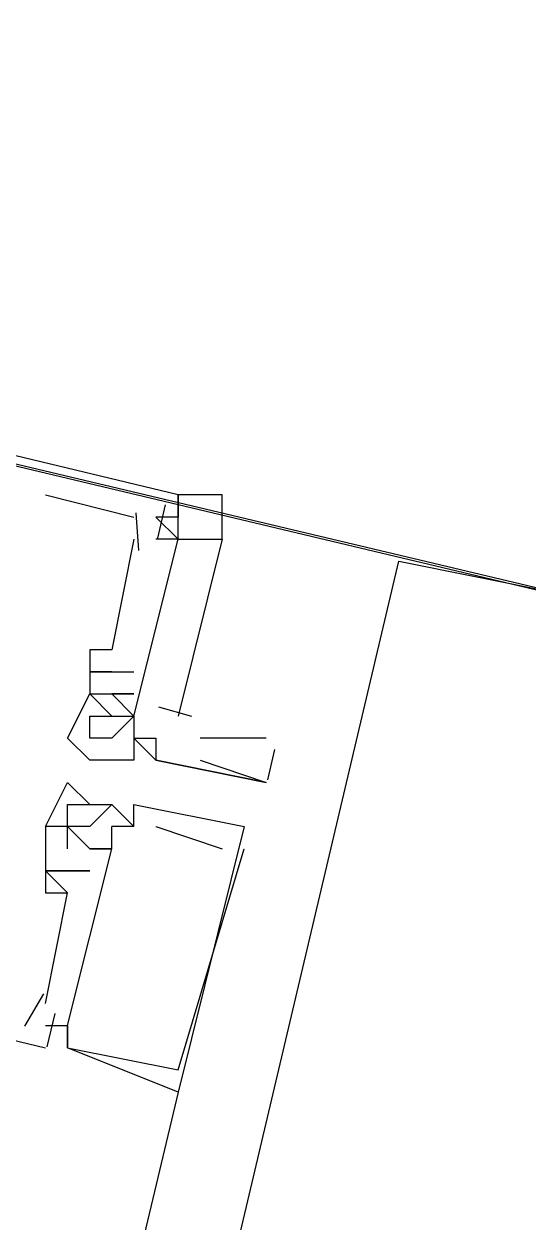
# Model space of a CAD drawing. Header units: feet. Extents: x -84 to 198, y -22 to 181.
# Drawn here: x 107.147 to 107.451, y 40.353 to 41.075 of the extents above; entities that cross this region are included whole.
import ezdxf

# ---------------------------------------------------------------- set-up
doc = ezdxf.new("R2010")
doc.units = ezdxf.units.FT
doc.layers.add('A-LINEA', color=7, linetype='CONTINUOUS')

msp = doc.modelspace()

# ---------------------------------------------------------------- linework, layer by layer
at = {"layer": 'A-LINEA'}
for p, q in [((97.7733, 43.0311), (110.3067, 40.0578)), ((97.7733, 43.0311), (114.3067, 39.1111)), ((107.16, 40.7911), (107.2133, 40.7778)), ((107.16, 40.7911), (107.16, 40.7911)), ((107.16, 40.7911), (107.2133, 40.7778)), ((107.16, 40.7911), (107.16, 40.7911)), ((107.16, 40.7911), (107.2133, 40.7778)), ((107.16, 40.7911), (107.16, 40.7911)), ((107.24, 40.7911), (107.24, 40.7911)), ((107.24, 40.7911), (107.24, 40.7911)), ((107.24, 40.7911), (107.24, 40.7911)), ((107.2146, 40.7803), (107.2162, 40.7576)), ((107.2146, 40.7803), (107.2162, 40.7576)), ((107.2146, 40.7803), (107.2162, 40.7576)), ((107.2323, 40.7851), (107.2276, 40.7651)), ((107.2323, 40.7851), (107.2276, 40.7651)), ((107.2323, 40.7851), (107.2276, 40.7651)), ((107.2133, 40.7778), (107.2133, 40.7778)), ((107.2133, 40.7778), (107.2133, 40.7778)), ((107.2133, 40.7778), (107.2133, 40.7778)), ((107.2267, 40.7778), (107.2267, 40.7778)), ((107.2267, 40.7778), (107.2267, 40.7778)), ((107.2267, 40.7778), (107.2267, 40.7778)), ((107.24, 40.7778), (107.24, 40.7778)), ((107.24, 40.7778), (107.24, 40.7778)), ((107.24, 40.7778), (107.24, 40.7778)), ((107.2133, 40.7644), (107.2, 40.6978)), ((107.2133, 40.7644), (107.2, 40.6978)), ((107.2133, 40.7644), (107.2, 40.6978)), ((107.2133, 40.7644), (107.2133, 40.7644)), ((107.2133, 40.7644), (107.2133, 40.7644)), ((107.2133, 40.7644), (107.2133, 40.7644)), ((107.2267, 40.7644), (107.2267, 40.7644)), ((107.2267, 40.7644), (107.2267, 40.7644)), ((107.2267, 40.7644), (107.2267, 40.7644)), ((107.24, 40.7644), (107.24, 40.7644)), ((107.24, 40.7644), (107.24, 40.7644)), ((107.24, 40.7644), (107.24, 40.7644)), ((103.5333, 24.5111), (107.3733, 40.7511)), ((107.1867, 40.6978), (107.1867, 40.6978)), ((107.1867, 40.6978), (107.1867, 40.6978)), ((107.1867, 40.6978), (107.1867, 40.6978)), ((107.2, 40.6978), (107.2, 40.6978)), ((107.2, 40.6978), (107.2, 40.6978)), ((107.2, 40.6978), (107.2, 40.6978)), ((107.1867, 40.6844), (107.1867, 40.6844)), ((107.1867, 40.6844), (107.1867, 40.6844)), ((107.1867, 40.6844), (107.1867, 40.6844)), ((107.2, 40.6844), (107.2133, 40.6844)), ((107.2, 40.6844), (107.2, 40.6844)), ((107.2, 40.6844), (107.2, 40.6844)), ((107.2, 40.6844), (107.2133, 40.6844)), ((107.2, 40.6844), (107.2, 40.6844)), ((107.2, 40.6844), (107.2, 40.6844)), ((107.2, 40.6844), (107.2133, 40.6844)), ((107.2, 40.6844), (107.2, 40.6844)), ((107.2, 40.6844), (107.2, 40.6844)), ((107.2133, 40.6844), (107.2133, 40.6844)), ((107.2133, 40.6844), (107.2133, 40.6844)), ((107.2133, 40.6844), (107.2133, 40.6844)), ((107.1867, 40.6711), (107.1867, 40.6711)), ((107.1867, 40.6711), (107.1867, 40.6711)), ((107.1867, 40.6711), (107.1867, 40.6711)), ((107.1867, 40.6711), (107.1867, 40.6711)), ((107.2, 40.6711), (107.2, 40.6711)), ((107.2, 40.6711), (107.2, 40.6711)), ((107.2, 40.6711), (107.2, 40.6711)), ((107.2, 40.6711), (107.2, 40.6711)), ((107.2, 40.6711), (107.2, 40.6711)), ((107.2, 40.6711), (107.2, 40.6711)), ((107.2, 40.6711), (107.2, 40.6711)), ((107.2, 40.6711), (107.2, 40.6711)), ((107.2, 40.6711), (107.2, 40.6711)), ((107.2133, 40.6711), (107.2133, 40.6711)), ((107.2133, 40.6711), (107.2133, 40.6711)), ((107.2133, 40.6711), (107.2133, 40.6711)), ((107.2133, 40.6711), (107.2133, 40.6711)), ((107.2133, 40.6711), (107.2133, 40.6711)), ((107.2133, 40.6711), (107.2133, 40.6711)), ((107.1867, 40.6578), (107.1867, 40.6578)), ((107.1867, 40.6578), (107.1867, 40.6578)), ((107.2, 40.6578), (107.2, 40.6578)), ((107.2133, 40.6578), (107.2133, 40.6578)), ((107.2133, 40.6578), (107.2133, 40.6578)), ((107.2133, 40.6578), (107.2133, 40.6578)), ((107.2133, 40.6578), (107.2133, 40.6578)), ((107.2133, 40.6578), (107.2133, 40.6578)), ((107.2282, 40.6634), (107.2481, 40.6578)), ((107.2282, 40.6634), (107.2481, 40.6578)), ((107.2282, 40.6634), (107.2481, 40.6578)), ((107.1733, 40.6444), (107.1733, 40.6444)), ((107.1867, 40.6444), (107.1867, 40.6444)), ((107.2, 40.6444), (107.2, 40.6444)), ((107.2133, 40.6444), (107.2133, 40.6444)), ((107.2133, 40.6444), (107.2133, 40.6444)), ((107.2267, 40.6444), (107.2267, 40.6444)), ((107.2267, 40.6444), (107.2267, 40.6444)), ((107.2533, 40.6444), (107.2533, 40.6444)), ((107.2933, 40.6444), (107.2533, 40.6444)), ((107.2983, 40.6377), (107.294, 40.6194)), ((107.1867, 40.6311), (107.1867, 40.6311)), ((107.2133, 40.6311), (107.2133, 40.6311)), ((107.2267, 40.6311), (107.2267, 40.6311)), ((107.2267, 40.6311), (107.2267, 40.6311)), ((107.2533, 40.6311), (107.2933, 40.6178)), ((107.1733, 40.6178), (107.1733, 40.6178)), ((107.1733, 40.6178), (107.1733, 40.6178)), ((107.1733, 40.6178), (107.1733, 40.6178)), ((107.2933, 40.6178), (107.2933, 40.6178)), ((107.1733, 40.6044), (107.1733, 40.6044)), ((107.1733, 40.6044), (107.1733, 40.6044)), ((107.1733, 40.6044), (107.1733, 40.6044)), ((107.1867, 40.6044), (107.1867, 40.6044)), ((107.1867, 40.6044), (107.1867, 40.6044)), ((107.1867, 40.6044), (107.1867, 40.6044)), ((107.2, 40.6044), (107.2, 40.6044)), ((107.2, 40.6044), (107.2, 40.6044)), ((107.2, 40.6044), (107.2, 40.6044)), ((107.2, 40.6044), (107.2, 40.6044)), ((107.2, 40.6044), (107.2, 40.6044)), ((107.2, 40.6044), (107.2, 40.6044)), ((107.2, 40.6044), (107.2, 40.6044)), ((107.2, 40.6044), (107.2, 40.6044)), ((107.2, 40.6044), (107.2, 40.6044)), ((107.2133, 40.6044), (107.2133, 40.6044)), ((107.2133, 40.6044), (107.2133, 40.6044)), ((107.2133, 40.6044), (107.2133, 40.6044)), ((107.2133, 40.6044), (107.2133, 40.6044)), ((107.2133, 40.6044), (107.2133, 40.6044)), ((107.2133, 40.6044), (107.2133, 40.6044)), ((107.16, 40.5911), (107.16, 40.5911)), ((107.16, 40.5911), (107.16, 40.5911)), ((107.16, 40.5911), (107.16, 40.5911)), ((107.16, 40.5911), (107.16, 40.5911)), ((107.16, 40.5911), (107.16, 40.5911)), ((107.16, 40.5911), (107.16, 40.5911)), ((107.1733, 40.5911), (107.1733, 40.5911)), ((107.1733, 40.5911), (107.1733, 40.5911)), ((107.1733, 40.5911), (107.1733, 40.5911)), ((107.1733, 40.5911), (107.1733, 40.5911)), ((107.1733, 40.5911), (107.1733, 40.5911)), ((107.1733, 40.5911), (107.1733, 40.5911)), ((107.1733, 40.5911), (107.1733, 40.5911)), ((107.1733, 40.5911), (107.1733, 40.5911)), ((107.1733, 40.5911), (107.1733, 40.5911)), ((107.1733, 40.5911), (107.1733, 40.5911)), ((107.1733, 40.5911), (107.1733, 40.5911)), ((107.1733, 40.5911), (107.1733, 40.5911)), ((107.1867, 40.5911), (107.1867, 40.5911)), ((107.1867, 40.5911), (107.1867, 40.5911)), ((107.1867, 40.5911), (107.1867, 40.5911)), ((107.2, 40.5911), (107.2, 40.5911)), ((107.2, 40.5911), (107.2, 40.5911)), ((107.2, 40.5911), (107.2, 40.5911)), ((107.2133, 40.5911), (107.2133, 40.5911)), ((107.2133, 40.5911), (107.2133, 40.5911)), ((107.2133, 40.5911), (107.2133, 40.5911)), ((107.2133, 40.5911), (107.2133, 40.5911)), ((107.2133, 40.5911), (107.2133, 40.5911)), ((107.2133, 40.5911), (107.2133, 40.5911)), ((107.2267, 40.5911), (107.2267, 40.5911)), ((107.2267, 40.5911), (107.2267, 40.5911)), ((107.2267, 40.5911), (107.2267, 40.5911)), ((107.28, 40.5911), (107.28, 40.5911)), ((107.28, 40.5911), (107.28, 40.5911)), ((107.28, 40.5911), (107.28, 40.5911)), ((107.1733, 40.5778), (107.1733, 40.5778)), ((107.1733, 40.5778), (107.1733, 40.5778)), ((107.1733, 40.5778), (107.1733, 40.5778)), ((107.1733, 40.5778), (107.1733, 40.5778)), ((107.1733, 40.5778), (107.1733, 40.5778)), ((107.1733, 40.5778), (107.1733, 40.5778)), ((107.1867, 40.5778), (107.1867, 40.5778)), ((107.1867, 40.5778), (107.1867, 40.5778)), ((107.1867, 40.5778), (107.1867, 40.5778)), ((107.1867, 40.5778), (107.1867, 40.5778)), ((107.1867, 40.5778), (107.1867, 40.5778)), ((107.1867, 40.5778), (107.1867, 40.5778)), ((107.2, 40.5778), (107.2, 40.5778)), ((107.2, 40.5778), (107.2, 40.5778)), ((107.2, 40.5778), (107.2, 40.5778)), ((107.2, 40.5778), (107.2, 40.5778)), ((107.2, 40.5778), (107.2, 40.5778)), ((107.2, 40.5778), (107.2, 40.5778)), ((107.2667, 40.5778), (107.2667, 40.5778)), ((107.2667, 40.5778), (107.2667, 40.5778)), ((107.2667, 40.5778), (107.2667, 40.5778)), ((107.28, 40.5778), (107.28, 40.5778)), ((107.28, 40.5778), (107.28, 40.5778)), ((107.28, 40.5778), (107.28, 40.5778)), ((107.16, 40.5644), (107.16, 40.5644)), ((107.16, 40.5644), (107.16, 40.5644)), ((107.16, 40.5644), (107.16, 40.5644)), ((107.16, 40.5644), (107.16, 40.5644)), ((107.16, 40.5644), (107.16, 40.5644)), ((107.16, 40.5644), (107.16, 40.5644)), ((107.1733, 40.5644), (107.1733, 40.5644)), ((107.1733, 40.5644), (107.1733, 40.5644)), ((107.1733, 40.5644), (107.1733, 40.5644)), ((107.1733, 40.5644), (107.1733, 40.5644)), ((107.1733, 40.5644), (107.1733, 40.5644)), ((107.1733, 40.5644), (107.1733, 40.5644)), ((107.1733, 40.5644), (107.1733, 40.5644)), ((107.1733, 40.5644), (107.1733, 40.5644)), ((107.1733, 40.5644), (107.1733, 40.5644)), ((107.1733, 40.5644), (107.1733, 40.5644)), ((107.1733, 40.5644), (107.1733, 40.5644)), ((107.1733, 40.5644), (107.1733, 40.5644)), ((107.1733, 40.5644), (107.1733, 40.5644)), ((107.1733, 40.5644), (107.1733, 40.5644)), ((107.1733, 40.5644), (107.1733, 40.5644)), ((107.1867, 40.5644), (107.1867, 40.5644)), ((107.1867, 40.5644), (107.1867, 40.5644)), ((107.1867, 40.5644), (107.1867, 40.5644)), ((107.1867, 40.5644), (107.1867, 40.5644)), ((107.1867, 40.5644), (107.1867, 40.5644)), ((107.1867, 40.5644), (107.1867, 40.5644)), ((107.16, 40.5511), (107.16, 40.5511)), ((107.16, 40.4844), (107.1733, 40.5511)), ((107.16, 40.5511), (107.16, 40.5511)), ((107.16, 40.5511), (107.16, 40.5511)), ((107.16, 40.4844), (107.1733, 40.5511)), ((107.16, 40.5511), (107.16, 40.5511)), ((107.16, 40.5511), (107.16, 40.5511)), ((107.16, 40.4844), (107.1733, 40.5511)), ((107.16, 40.5511), (107.16, 40.5511)), ((107.1733, 40.5511), (107.1733, 40.5511)), ((107.1733, 40.5511), (107.1733, 40.5511)), ((107.1733, 40.5511), (107.1733, 40.5511)), ((107.1733, 40.5511), (107.1733, 40.5511)), ((107.1733, 40.5511), (107.1733, 40.5511)), ((107.1733, 40.5511), (107.1733, 40.5511)), ((107.1588, 40.4902), (107.1473, 40.4707)), ((107.1588, 40.4902), (107.1473, 40.4707)), ((107.1588, 40.4902), (107.1473, 40.4707)), ((107.16, 40.4844), (107.16, 40.4844)), ((107.16, 40.4844), (107.16, 40.4844)), ((107.16, 40.4844), (107.16, 40.4844)), ((107.1657, 40.4784), (107.1609, 40.4584)), ((107.1657, 40.4784), (107.1609, 40.4584)), ((107.1657, 40.4784), (107.1609, 40.4584)), ((107.16, 40.4711), (107.16, 40.4711)), ((107.16, 40.4711), (107.16, 40.4711)), ((107.16, 40.4711), (107.16, 40.4711)), ((107.1733, 40.4711), (107.1733, 40.4711)), ((107.1733, 40.4711), (107.1733, 40.4711)), ((107.1733, 40.4711), (107.1733, 40.4711)), ((107.1733, 40.4711), (107.1733, 40.4711)), ((107.1733, 40.4711), (107.1733, 40.4711)), ((107.1733, 40.4711), (107.1733, 40.4711)), ((107.16, 40.4578), (107.16, 40.4578)), ((107.16, 40.4578), (107.16, 40.4578)), ((107.16, 40.4578), (107.16, 40.4578)), ((107.16, 40.4578), (107.16, 40.4578)), ((107.16, 40.4578), (107.16, 40.4578)), ((107.16, 40.4578), (107.16, 40.4578)), ((107.16, 40.4578), (107.16, 40.4578)), ((107.16, 40.4578), (107.16, 40.4578)), ((107.16, 40.4578), (107.16, 40.4578)), ((107.1733, 40.4578), (107.1733, 40.4578)), ((107.1733, 40.4578), (107.1733, 40.4578)), ((107.1733, 40.4578), (107.1733, 40.4578)), ((107.1733, 40.4578), (107.1733, 40.4578)), ((107.1733, 40.4578), (107.1733, 40.4578)), ((107.1733, 40.4578), (107.1733, 40.4578)), ((107.1733, 40.4578), (107.1733, 40.4578)), ((107.1733, 40.4578), (107.1733, 40.4578)), ((107.1733, 40.4578), (107.1733, 40.4578)), ((107.1733, 40.4578), (107.1733, 40.4578)), ((107.1733, 40.4578), (107.1733, 40.4578)), ((107.1733, 40.4578), (107.1733, 40.4578)), ((107.24, 40.4444), (107.24, 40.4444)), ((107.24, 40.4444), (107.24, 40.4444)), ((107.24, 40.4444), (107.24, 40.4444)), ((107.24, 40.4311), (105.5333, 33.2178)), ((107.24, 40.4311), (107.24, 40.4311)), ((107.24, 40.4311), (107.24, 40.4311)), ((107.24, 40.4311), (107.24, 40.4311))]:
    msp.add_line(p, q, dxfattribs=at)
for points in [[(107.24, 40.7778), (107.24, 40.7911), (106.5733, 40.9511), (106.5333, 40.7911), (106.5467, 40.7911), (106.5333, 40.7111), (106.56, 40.6978)], [(107.24, 40.7778), (107.24, 40.7911), (106.5733, 40.9511), (106.5333, 40.7911), (106.5467, 40.7911), (106.5333, 40.7111), (106.56, 40.6978)], [(107.24, 40.7778), (107.24, 40.7911), (106.5733, 40.9511), (106.5333, 40.7911), (106.5467, 40.7911), (106.5333, 40.7111), (106.56, 40.6978)], [(107.24, 40.7644), (107.2667, 40.7644), (107.2667, 40.7911), (107.24, 40.7911), (107.24, 40.7778), (107.2267, 40.7778), (107.24, 40.7644), (107.24, 40.7778)], [(106.5467, 40.7511), (106.5467, 40.7644), (106.52, 40.7644), (106.4933, 40.6178), (107.16, 40.4578)], [(106.5467, 40.7511), (106.5467, 40.7644), (106.52, 40.7644), (106.4933, 40.6178), (107.16, 40.4578)], [(106.5467, 40.7511), (106.5467, 40.7644), (106.52, 40.7644), (106.4933, 40.6178), (107.16, 40.4578)], [(107.2, 40.6711), (107.2133, 40.6578), (107.24, 40.7644), (107.2267, 40.7644)], [(107.2, 40.6711), (107.2133, 40.6578), (107.24, 40.7644), (107.2267, 40.7644)], [(107.2, 40.6711), (107.2133, 40.6578), (107.24, 40.7644), (107.2267, 40.7644)], [(107.2133, 40.6578), (107.24, 40.7644), (107.2667, 40.7644), (107.24, 40.6578)], [(107.2133, 40.6578), (107.24, 40.7644), (107.2667, 40.7644), (107.24, 40.6578)], [(107.2133, 40.6578), (107.24, 40.7644), (107.2667, 40.7644), (107.24, 40.6578)], [(67.2267, 7.6444), (67.2667, 7.8178), (67.76, 9.9244), (68.1067, 9.9378), (69.9867, 17.8978), (72.5733, 17.2844), (72.7333, 17.9244), (80.72, 16.0444), (83.12, 15.4711), (87.16, 14.5111), (90.12, 27.0044), (94.6533, 25.9244), (94.8133, 26.5778), (97.52, 25.9378), (103.5333, 24.5111), (107.3733, 40.7511), (107.64, 40.6978), (108.9733, 40.3778), (112.68, 39.4978), (119.16, 37.9644), (119.2267, 38.2978), (125.3067, 36.8578)], [(107.2, 40.6978), (107.1867, 40.6978), (107.1867, 40.6711), (107.2, 40.6711)], [(107.2, 40.6978), (107.1867, 40.6978), (107.1867, 40.6711), (107.2, 40.6711)], [(107.2, 40.6978), (107.1867, 40.6978), (107.1867, 40.6711), (107.2, 40.6711)], [(107.1867, 40.6844), (107.2, 40.6844), (107.1867, 40.6844)], [(107.1867, 40.6844), (107.2, 40.6844), (107.1867, 40.6844)], [(107.1867, 40.6844), (107.2, 40.6844), (107.1867, 40.6844)], [(107.2267, 40.6444), (107.2267, 40.6444), (107.2267, 40.6311), (107.2267, 40.6311), (107.2933, 40.6178), (107.2933, 40.6178), (107.2267, 40.6311), (107.2133, 40.6444), (107.2133, 40.6311), (107.1867, 40.6311), (107.1733, 40.6444), (107.1867, 40.6711), (107.1867, 40.6711), (107.1867, 40.6711), (107.1867, 40.6711), (107.2, 40.6578), (107.2, 40.6578), (107.2133, 40.6578), (107.2133, 40.6444), (107.2133, 40.6444), (107.2267, 40.6444)], [(107.2133, 40.6711), (107.2, 40.6711), (107.2133, 40.6711)], [(107.2133, 40.6711), (107.2, 40.6711), (107.2133, 40.6711)], [(107.2133, 40.6711), (107.2, 40.6711), (107.2133, 40.6711)], [(107.1867, 40.6578), (107.2133, 40.6578), (107.2, 40.6444), (107.1867, 40.6444), (107.1867, 40.6578)], [(107.1733, 40.5778), (107.1733, 40.5778), (107.1733, 40.5778), (107.1733, 40.5911), (107.1733, 40.5911), (107.16, 40.5911), (107.1733, 40.6178), (107.1867, 40.6044), (107.2, 40.6044), (107.2133, 40.5911), (107.2133, 40.6044), (107.28, 40.5911), (107.24, 40.4311), (107.24, 40.4311), (107.1733, 40.4578), (107.1733, 40.4711), (107.1733, 40.4578), (107.24, 40.4444), (107.24, 40.4444), (107.28, 40.5778)], [(107.1733, 40.5778), (107.1733, 40.5778), (107.1733, 40.5778), (107.1733, 40.5911), (107.1733, 40.5911), (107.16, 40.5911), (107.1733, 40.6178), (107.1867, 40.6044), (107.2, 40.6044), (107.2133, 40.5911), (107.2133, 40.6044), (107.28, 40.5911), (107.24, 40.4311), (107.24, 40.4311), (107.1733, 40.4578), (107.1733, 40.4711), (107.1733, 40.4578), (107.24, 40.4444), (107.24, 40.4444), (107.28, 40.5778)], [(107.1733, 40.5778), (107.1733, 40.5778), (107.1733, 40.5778), (107.1733, 40.5911), (107.1733, 40.5911), (107.16, 40.5911), (107.1733, 40.6178), (107.1867, 40.6044), (107.2, 40.6044), (107.2133, 40.5911), (107.2133, 40.6044), (107.28, 40.5911), (107.24, 40.4311), (107.24, 40.4311), (107.1733, 40.4578), (107.1733, 40.4711), (107.1733, 40.4578), (107.24, 40.4444), (107.24, 40.4444), (107.28, 40.5778)], [(107.1867, 40.5911), (107.1733, 40.5911), (107.1733, 40.6044), (107.2, 40.6044), (107.1867, 40.5911)], [(107.1867, 40.5911), (107.1733, 40.5911), (107.1733, 40.6044), (107.2, 40.6044), (107.1867, 40.5911)], [(107.1867, 40.5911), (107.1733, 40.5911), (107.1733, 40.6044), (107.2, 40.6044), (107.1867, 40.5911)], [(107.1733, 40.5778), (107.1733, 40.5911), (107.16, 40.5911), (107.16, 40.5511), (107.1733, 40.5511)], [(107.1733, 40.5778), (107.1733, 40.5911), (107.16, 40.5911), (107.16, 40.5511), (107.1733, 40.5511)], [(107.1733, 40.5778), (107.1733, 40.5911), (107.16, 40.5911), (107.16, 40.5511), (107.1733, 40.5511)], [(107.1733, 40.5911), (107.1867, 40.5778), (107.1867, 40.5778), (107.2, 40.5778), (107.2, 40.5911)], [(107.1733, 40.5911), (107.1867, 40.5778), (107.1867, 40.5778), (107.2, 40.5778), (107.2, 40.5911)], [(107.1733, 40.5911), (107.1867, 40.5778), (107.1867, 40.5778), (107.2, 40.5778), (107.2, 40.5911)], [(107.2133, 40.5911), (107.2133, 40.5911), (107.2, 40.5911), (107.2, 40.5911)], [(107.2133, 40.5911), (107.2133, 40.5911), (107.2, 40.5911), (107.2, 40.5911)], [(107.2133, 40.5911), (107.2133, 40.5911), (107.2, 40.5911), (107.2, 40.5911)], [(107.2267, 40.5911), (107.2267, 40.5911), (107.2267, 40.5911), (107.2667, 40.5778), (107.2667, 40.5778)], [(107.2267, 40.5911), (107.2267, 40.5911), (107.2267, 40.5911), (107.2667, 40.5778), (107.2667, 40.5778)], [(107.2267, 40.5911), (107.2267, 40.5911), (107.2267, 40.5911), (107.2667, 40.5778), (107.2667, 40.5778)], [(107.16, 40.4711), (107.1733, 40.4711), (107.2, 40.5778), (107.1867, 40.5778)], [(107.16, 40.4711), (107.1733, 40.4711), (107.2, 40.5778), (107.1867, 40.5778)], [(107.16, 40.4711), (107.1733, 40.4711), (107.2, 40.5778), (107.1867, 40.5778)], [(107.1733, 40.5511), (107.16, 40.5644), (107.1733, 40.5644), (107.16, 40.5644)], [(107.1733, 40.5511), (107.16, 40.5644), (107.1733, 40.5644), (107.16, 40.5644)], [(107.1733, 40.5511), (107.16, 40.5644), (107.1733, 40.5644), (107.16, 40.5644)], [(107.1867, 40.5644), (107.1733, 40.5644), (107.1867, 40.5644), (107.1733, 40.5644)], [(107.1867, 40.5644), (107.1733, 40.5644), (107.1867, 40.5644), (107.1733, 40.5644)], [(107.1867, 40.5644), (107.1733, 40.5644), (107.1867, 40.5644), (107.1733, 40.5644)]]:
    msp.add_lwpolyline(points, dxfattribs=at)

doc.saveas('drawing.dxf')
